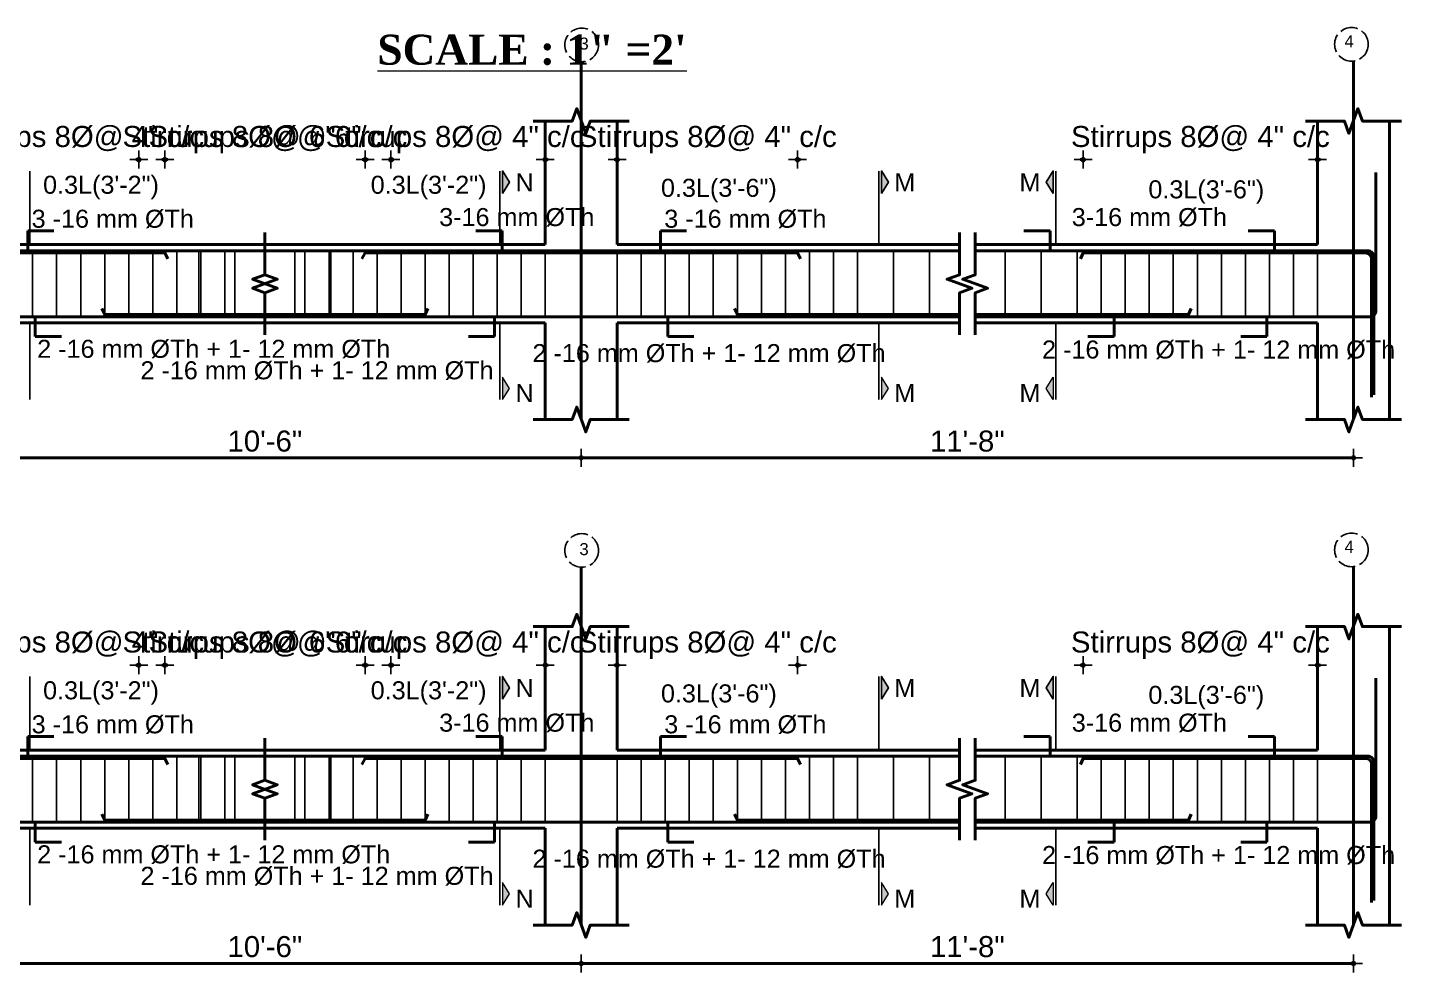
# Model space of a CAD drawing. Header units: inches. Extents: x -4597 to 93300, y -14139 to 5932.
# Drawn here: x 4757.8 to 5215.4, y -9997.4 to -9682.8 of the extents above; entities that cross this region are included whole.
import ezdxf

# ---------------------------------------------------------------- set-up
doc = ezdxf.new("R2010")
doc.units = ezdxf.units.IN
doc.header["$LTSCALE"] = 0.5
doc.header["$MEASUREMENT"] = 0
doc.header["$PDMODE"] = 66
doc.linetypes.add('ACAD_ISO02W100', pattern=[15, 12, -3])
for name, color, linetype, lineweight in [('BAR', 5, 'Continuous', 40), ('HATCH1', 4, 'ACAD_ISO02W100', 13), ('TEXT', 220, 'Continuous', 9), ('wall', 20, 'Continuous', 40)]:
    doc.layers.add(name, color=color, linetype=linetype, lineweight=lineweight)
doc.layers.add('DIMENSION', color=5, linetype='Continuous')
doc.layers.add('STIRRUP', color=10, linetype='Continuous')
doc.styles.add('1.8', font='times.ttf', dxfattribs={"width": 0.8, "height": 6})
doc.styles.add('style1', font='arial.ttf', dxfattribs={"height": 7})
doc.dimstyles.new('1.4', dxfattribs={"dimscale": 0, "dimtxt": 6, "dimasz": 0.5, "dimexe": 2, "dimexo": 9, "dimgap": 2, "dimtad": 1, "dimdec": 0, "dimlfac": 0.5, "dimzin": 3, "dimdsep": 46, "dimlunit": 4, "dimtxsty": '1.8', "dimblk": 'DIM', "dimcen": 3, "dimdle": 3, "dimse1": 1, "dimse2": 1, "dimclrd": 256, "dimclre": 256, "dimclrt": 7, "dimadec": 1, "dimazin": 2, "dimtfac": 1, "dimtdec": 0, "dimtix": 1, "dimtofl": 0, "dimtmove": 2, "dimatfit": 3, "dimldrblk": 'ARW', "dimfxl": 2, "dimfrac": 2, "dimtolj": 2, "dimtzin": 0, "dimarcsym": 0})

# ---------------------------------------------------------------- blocks, each defined once
blk = doc.blocks.new('DIM')
at = {"layer": 'DIMENSION'}
h = blk.add_hatch(color=256, dxfattribs=at)
h.paths.add_polyline_path([(0, 1.28), (0, 0), (1.28, 0, 0.414214)])
h.paths.add_polyline_path([(1.28, 0), (0, 0), (0, -1.28, 0.414214)])
h.paths.add_polyline_path([(0, 0), (-1.28, 0, 0.414214), (0, -1.28)])
h.paths.add_polyline_path([(0, 1.28, 0.414214), (-1.28, 0), (0, 0)])
for p, q in [((-6, 0), (6, 0)), ((0, 6), (0, -6))]:
    blk.add_line(p, q, dxfattribs=at)
blk.add_circle((0, 0), 1.28, dxfattribs=at)
blk = doc.blocks.new('*D697')
at = {"layer": 'Defpoints', "color": 0, "ltscale": 10, "transparency": 16777216}
for p in [(89284.67, 16756.92), (89360.02, 16740.38), (89284.67, 16725.87)]:
    blk.add_point(p, dxfattribs=at)
at = {"layer": 'DIMENSION', "lineweight": -2, "ltscale": 10, "transparency": 16777216}
for p, q in [((89284.17, 16756.92), (89283.67, 16756.92)), ((89360.52, 16756.92), (89361.02, 16756.92))]:
    blk.add_line(p, q, dxfattribs=at)
at = {"layer": 'DIMENSION', "lineweight": -2, "ltscale": 10, "transparency": 16777216, "xscale": 0.5, "yscale": 0.5, "zscale": 0.5}
blk.add_blockref('DIM', (89284.67, 16756.92), dxfattribs=at)
at = {"layer": 'DIMENSION', "lineweight": -2, "ltscale": 10, "transparency": 16777216, "xscale": 0.5, "yscale": 0.5, "zscale": 0.5, "rotation": 180}
blk.add_blockref('DIM', (89360.02, 16756.92), dxfattribs=at)
at = {"layer": 'DIMENSION', "color": 7, "ltscale": 10, "transparency": 16777216, "insert": (89322.35, 16763.58), "char_height": 7, "attachment_point": 5, "style": 'style1'}
blk.add_mtext('\\A2;Stirrups 8%%C@ 6" c/c', dxfattribs=at)
blk = doc.blocks.new('ARW')
at = {"layer": 'DIMENSION'}
blk.add_lwpolyline([(10, 0, 0, 6, 0), (0, 0, 0, 0, 0), (10, 0, 0, 0, 0)], format="xyseb", dxfattribs=at)
blk = doc.blocks.new('*D698')
at = {"layer": 'Defpoints', "color": 0, "ltscale": 10, "transparency": 16777216}
for p in [(89224.67, 16756.92), (89224.67, 16743.38), (89284.67, 16725.87)]:
    blk.add_point(p, dxfattribs=at)
at = {"layer": 'DIMENSION', "lineweight": -2, "ltscale": 10, "transparency": 16777216}
for p, q in [((89224.17, 16756.92), (89223.67, 16756.92)), ((89285.17, 16756.92), (89285.67, 16756.92))]:
    blk.add_line(p, q, dxfattribs=at)
at = {"layer": 'DIMENSION', "lineweight": -2, "ltscale": 10, "transparency": 16777216, "xscale": 0.5, "yscale": 0.5, "zscale": 0.5}
blk.add_blockref('DIM', (89224.67, 16756.92), dxfattribs=at)
at = {"layer": 'DIMENSION', "lineweight": -2, "ltscale": 10, "transparency": 16777216, "xscale": 0.5, "yscale": 0.5, "zscale": 0.5, "rotation": 180}
blk.add_blockref('DIM', (89284.67, 16756.92), dxfattribs=at)
at = {"layer": 'DIMENSION', "color": 7, "ltscale": 10, "transparency": 16777216, "insert": (89254.67, 16763.58), "char_height": 7, "attachment_point": 5, "style": 'style1'}
blk.add_mtext('\\A2;Stirrups 8%%C@ 4" c/c', dxfattribs=at)
blk = doc.blocks.new('*D701')
at = {"layer": 'Defpoints', "color": 0, "ltscale": 10, "transparency": 16777216}
for p in [(89212.67, 16670.42), (89423.38, 16670.42), (89212.67, 16657.61)]:
    blk.add_point(p, dxfattribs=at)
at = {"layer": 'DIMENSION', "lineweight": -2, "ltscale": 10, "transparency": 16777216}
blk.add_line((89422.88, 16657.61), (89213.17, 16657.61), dxfattribs=at)
at = {"layer": 'DIMENSION', "lineweight": -2, "ltscale": 10, "transparency": 16777216, "xscale": 0.5, "yscale": 0.5, "zscale": 0.5, "rotation": 180}
blk.add_blockref('DIM', (89212.67, 16657.61), dxfattribs=at)
at = {"layer": 'DIMENSION', "lineweight": -2, "ltscale": 10, "transparency": 16777216, "xscale": 0.5, "yscale": 0.5, "zscale": 0.5}
blk.add_blockref('DIM', (89423.38, 16657.61), dxfattribs=at)
at = {"layer": 'DIMENSION', "color": 7, "ltscale": 10, "transparency": 16777216, "insert": (89318.02, 16663.19), "char_height": 7, "attachment_point": 5, "style": 'style1'}
blk.add_mtext('\\A2;10\'-6"', dxfattribs=at)
blk = doc.blocks.new('*D703')
at = {"layer": 'Defpoints', "color": 0, "ltscale": 10, "transparency": 16777216}
for p in [(89590.59, 16756.92), (89668.59, 16744.94), (89590.59, 16740.38)]:
    blk.add_point(p, dxfattribs=at)
at = {"layer": 'DIMENSION', "lineweight": -2, "ltscale": 10, "transparency": 16777216}
for p, q in [((89590.09, 16756.92), (89589.59, 16756.92)), ((89669.09, 16756.92), (89669.59, 16756.92))]:
    blk.add_line(p, q, dxfattribs=at)
at = {"layer": 'DIMENSION', "lineweight": -2, "ltscale": 10, "transparency": 16777216, "xscale": 0.5, "yscale": 0.5, "zscale": 0.5}
blk.add_blockref('DIM', (89590.59, 16756.92), dxfattribs=at)
at = {"layer": 'DIMENSION', "lineweight": -2, "ltscale": 10, "transparency": 16777216, "xscale": 0.5, "yscale": 0.5, "zscale": 0.5, "rotation": 180}
blk.add_blockref('DIM', (89668.59, 16756.92), dxfattribs=at)
at = {"layer": 'DIMENSION', "color": 7, "ltscale": 10, "transparency": 16777216, "insert": (89629.59, 16763.58), "char_height": 7, "attachment_point": 5, "style": 'style1'}
blk.add_mtext('\\A2;Stirrups 8%%C@ 4" c/c', dxfattribs=at)
blk = doc.blocks.new('*D704')
at = {"layer": 'Defpoints', "color": 0, "ltscale": 10, "transparency": 16777216}
for p in [(89423.38, 16670.42), (89680.59, 16670.42), (89423.38, 16657.61)]:
    blk.add_point(p, dxfattribs=at)
at = {"layer": 'DIMENSION', "lineweight": -2, "ltscale": 10, "transparency": 16777216}
blk.add_line((89680.09, 16657.61), (89423.88, 16657.61), dxfattribs=at)
at = {"layer": 'DIMENSION', "lineweight": -2, "ltscale": 10, "transparency": 16777216, "xscale": 0.5, "yscale": 0.5, "zscale": 0.5, "rotation": 180}
blk.add_blockref('DIM', (89423.38, 16657.61), dxfattribs=at)
at = {"layer": 'DIMENSION', "lineweight": -2, "ltscale": 10, "transparency": 16777216, "xscale": 0.5, "yscale": 0.5, "zscale": 0.5}
blk.add_blockref('DIM', (89680.59, 16657.61), dxfattribs=at)
at = {"layer": 'DIMENSION', "color": 7, "ltscale": 10, "transparency": 16777216, "insert": (89551.98, 16663.19), "char_height": 7, "attachment_point": 5, "style": 'style1'}
blk.add_mtext('\\A2;11\'-8"', dxfattribs=at)
blk = doc.blocks.new('*D705')
at = {"layer": 'Defpoints', "color": 0, "ltscale": 10, "transparency": 16777216}
for p in [(89351.38, 16756.92), (89276.02, 16740.38), (89351.38, 16725.87)]:
    blk.add_point(p, dxfattribs=at)
at = {"layer": 'DIMENSION', "lineweight": -2, "ltscale": 10, "transparency": 16777216}
for p, q in [((89275.52, 16756.92), (89275.02, 16756.92)), ((89351.88, 16756.92), (89352.38, 16756.92))]:
    blk.add_line(p, q, dxfattribs=at)
at = {"layer": 'DIMENSION', "lineweight": -2, "ltscale": 10, "transparency": 16777216, "xscale": 0.5, "yscale": 0.5, "zscale": 0.5}
blk.add_blockref('DIM', (89276.02, 16756.92), dxfattribs=at)
at = {"layer": 'DIMENSION', "lineweight": -2, "ltscale": 10, "transparency": 16777216, "xscale": 0.5, "yscale": 0.5, "zscale": 0.5, "rotation": 180}
blk.add_blockref('DIM', (89351.38, 16756.92), dxfattribs=at)
at = {"layer": 'DIMENSION', "color": 7, "ltscale": 10, "transparency": 16777216, "insert": (89313.7, 16763.58), "char_height": 7, "attachment_point": 5, "style": 'style1'}
blk.add_mtext('\\A2;Stirrups 8%%C@ 6" c/c', dxfattribs=at)
blk = doc.blocks.new('*D706')
at = {"layer": 'Defpoints', "color": 0, "ltscale": 10, "transparency": 16777216}
for p in [(89411.38, 16756.92), (89411.38, 16743.38), (89351.38, 16725.87)]:
    blk.add_point(p, dxfattribs=at)
at = {"layer": 'DIMENSION', "lineweight": -2, "ltscale": 10, "transparency": 16777216}
for p, q in [((89350.88, 16756.92), (89350.38, 16756.92)), ((89411.88, 16756.92), (89412.38, 16756.92))]:
    blk.add_line(p, q, dxfattribs=at)
at = {"layer": 'DIMENSION', "lineweight": -2, "ltscale": 10, "transparency": 16777216, "xscale": 0.5, "yscale": 0.5, "zscale": 0.5}
blk.add_blockref('DIM', (89351.38, 16756.92), dxfattribs=at)
at = {"layer": 'DIMENSION', "lineweight": -2, "ltscale": 10, "transparency": 16777216, "xscale": 0.5, "yscale": 0.5, "zscale": 0.5, "rotation": 180}
blk.add_blockref('DIM', (89411.38, 16756.92), dxfattribs=at)
at = {"layer": 'DIMENSION', "color": 7, "ltscale": 10, "transparency": 16777216, "insert": (89381.38, 16763.58), "char_height": 7, "attachment_point": 5, "style": 'style1'}
blk.add_mtext('\\A2;Stirrups 8%%C@ 4" c/c', dxfattribs=at)
blk = doc.blocks.new('*D707')
at = {"layer": 'Defpoints', "color": 0, "ltscale": 10, "transparency": 16777216}
for p in [(89435.38, 16756.92), (89435.38, 16743.38), (89495.38, 16725.87)]:
    blk.add_point(p, dxfattribs=at)
at = {"layer": 'DIMENSION', "lineweight": -2, "ltscale": 10, "transparency": 16777216}
for p, q in [((89434.88, 16756.92), (89434.38, 16756.92)), ((89495.88, 16756.92), (89496.38, 16756.92))]:
    blk.add_line(p, q, dxfattribs=at)
at = {"layer": 'DIMENSION', "lineweight": -2, "ltscale": 10, "transparency": 16777216, "xscale": 0.5, "yscale": 0.5, "zscale": 0.5}
blk.add_blockref('DIM', (89435.38, 16756.92), dxfattribs=at)
at = {"layer": 'DIMENSION', "lineweight": -2, "ltscale": 10, "transparency": 16777216, "xscale": 0.5, "yscale": 0.5, "zscale": 0.5, "rotation": 180}
blk.add_blockref('DIM', (89495.38, 16756.92), dxfattribs=at)
at = {"layer": 'DIMENSION', "color": 7, "ltscale": 10, "transparency": 16777216, "insert": (89465.38, 16763.58), "char_height": 7, "attachment_point": 5, "style": 'style1'}
blk.add_mtext('\\A2;Stirrups 8%%C@ 4" c/c', dxfattribs=at)
blk = doc.blocks.new('*D708')
at = {"layer": 'Defpoints', "color": 0, "ltscale": 10, "transparency": 16777216}
for p in [(89284.67, 16925.21), (89360.02, 16908.67), (89284.67, 16894.16)]:
    blk.add_point(p, dxfattribs=at)
at = {"layer": 'DIMENSION', "lineweight": -2, "ltscale": 10, "transparency": 16777216}
for p, q in [((89284.17, 16925.21), (89283.67, 16925.21)), ((89360.52, 16925.21), (89361.02, 16925.21))]:
    blk.add_line(p, q, dxfattribs=at)
at = {"layer": 'DIMENSION', "lineweight": -2, "ltscale": 10, "transparency": 16777216, "xscale": 0.5, "yscale": 0.5, "zscale": 0.5}
blk.add_blockref('DIM', (89284.67, 16925.21), dxfattribs=at)
at = {"layer": 'DIMENSION', "lineweight": -2, "ltscale": 10, "transparency": 16777216, "xscale": 0.5, "yscale": 0.5, "zscale": 0.5, "rotation": 180}
blk.add_blockref('DIM', (89360.02, 16925.21), dxfattribs=at)
at = {"layer": 'DIMENSION', "color": 7, "ltscale": 10, "transparency": 16777216, "insert": (89322.35, 16931.87), "char_height": 7, "attachment_point": 5, "style": 'style1'}
blk.add_mtext('\\A2;Stirrups 8%%C@ 6" c/c', dxfattribs=at)
blk = doc.blocks.new('*D709')
at = {"layer": 'Defpoints', "color": 0, "ltscale": 10, "transparency": 16777216}
for p in [(89224.67, 16925.21), (89224.67, 16911.67), (89284.67, 16894.16)]:
    blk.add_point(p, dxfattribs=at)
at = {"layer": 'DIMENSION', "lineweight": -2, "ltscale": 10, "transparency": 16777216}
for p, q in [((89224.17, 16925.21), (89223.67, 16925.21)), ((89285.17, 16925.21), (89285.67, 16925.21))]:
    blk.add_line(p, q, dxfattribs=at)
at = {"layer": 'DIMENSION', "lineweight": -2, "ltscale": 10, "transparency": 16777216, "xscale": 0.5, "yscale": 0.5, "zscale": 0.5}
blk.add_blockref('DIM', (89224.67, 16925.21), dxfattribs=at)
at = {"layer": 'DIMENSION', "lineweight": -2, "ltscale": 10, "transparency": 16777216, "xscale": 0.5, "yscale": 0.5, "zscale": 0.5, "rotation": 180}
blk.add_blockref('DIM', (89284.67, 16925.21), dxfattribs=at)
at = {"layer": 'DIMENSION', "color": 7, "ltscale": 10, "transparency": 16777216, "insert": (89254.67, 16931.87), "char_height": 7, "attachment_point": 5, "style": 'style1'}
blk.add_mtext('\\A2;Stirrups 8%%C@ 4" c/c', dxfattribs=at)
blk = doc.blocks.new('*D712')
at = {"layer": 'Defpoints', "color": 0, "ltscale": 10, "transparency": 16777216}
for p in [(89212.67, 16838.72), (89423.38, 16838.72), (89212.67, 16825.91)]:
    blk.add_point(p, dxfattribs=at)
at = {"layer": 'DIMENSION', "lineweight": -2, "ltscale": 10, "transparency": 16777216}
blk.add_line((89422.88, 16825.91), (89213.17, 16825.91), dxfattribs=at)
at = {"layer": 'DIMENSION', "lineweight": -2, "ltscale": 10, "transparency": 16777216, "xscale": 0.5, "yscale": 0.5, "zscale": 0.5, "rotation": 180}
blk.add_blockref('DIM', (89212.67, 16825.91), dxfattribs=at)
at = {"layer": 'DIMENSION', "lineweight": -2, "ltscale": 10, "transparency": 16777216, "xscale": 0.5, "yscale": 0.5, "zscale": 0.5}
blk.add_blockref('DIM', (89423.38, 16825.91), dxfattribs=at)
at = {"layer": 'DIMENSION', "color": 7, "ltscale": 10, "transparency": 16777216, "insert": (89318.02, 16831.48), "char_height": 7, "attachment_point": 5, "style": 'style1'}
blk.add_mtext('\\A2;10\'-6"', dxfattribs=at)
blk = doc.blocks.new('*D559')
at = {"layer": 'Defpoints', "color": 0, "ltscale": 10, "transparency": 16777216}
for p in [(89590.59, 16925.21), (89668.59, 16913.24), (89590.59, 16908.67)]:
    blk.add_point(p, dxfattribs=at)
at = {"layer": 'DIMENSION', "lineweight": -2, "ltscale": 10, "transparency": 16777216}
for p, q in [((89590.09, 16925.21), (89589.59, 16925.21)), ((89669.09, 16925.21), (89669.59, 16925.21))]:
    blk.add_line(p, q, dxfattribs=at)
at = {"layer": 'DIMENSION', "lineweight": -2, "ltscale": 10, "transparency": 16777216, "xscale": 0.5, "yscale": 0.5, "zscale": 0.5}
blk.add_blockref('DIM', (89590.59, 16925.21), dxfattribs=at)
at = {"layer": 'DIMENSION', "lineweight": -2, "ltscale": 10, "transparency": 16777216, "xscale": 0.5, "yscale": 0.5, "zscale": 0.5, "rotation": 180}
blk.add_blockref('DIM', (89668.59, 16925.21), dxfattribs=at)
at = {"layer": 'DIMENSION', "color": 7, "ltscale": 10, "transparency": 16777216, "insert": (89629.59, 16931.87), "char_height": 7, "attachment_point": 5, "style": 'style1'}
blk.add_mtext('\\A2;Stirrups 8%%C@ 4" c/c', dxfattribs=at)
blk = doc.blocks.new('*D560')
at = {"layer": 'Defpoints', "color": 0, "ltscale": 10, "transparency": 16777216}
for p in [(89423.38, 16838.72), (89680.59, 16838.72), (89423.38, 16825.91)]:
    blk.add_point(p, dxfattribs=at)
at = {"layer": 'DIMENSION', "lineweight": -2, "ltscale": 10, "transparency": 16777216}
blk.add_line((89680.09, 16825.91), (89423.88, 16825.91), dxfattribs=at)
at = {"layer": 'DIMENSION', "lineweight": -2, "ltscale": 10, "transparency": 16777216, "xscale": 0.5, "yscale": 0.5, "zscale": 0.5, "rotation": 180}
blk.add_blockref('DIM', (89423.38, 16825.91), dxfattribs=at)
at = {"layer": 'DIMENSION', "lineweight": -2, "ltscale": 10, "transparency": 16777216, "xscale": 0.5, "yscale": 0.5, "zscale": 0.5}
blk.add_blockref('DIM', (89680.59, 16825.91), dxfattribs=at)
at = {"layer": 'DIMENSION', "color": 7, "ltscale": 10, "transparency": 16777216, "insert": (89551.98, 16831.48), "char_height": 7, "attachment_point": 5, "style": 'style1'}
blk.add_mtext('\\A2;11\'-8"', dxfattribs=at)
blk = doc.blocks.new('*D561')
at = {"layer": 'Defpoints', "color": 0, "ltscale": 10, "transparency": 16777216}
for p in [(89351.38, 16925.21), (89276.02, 16908.67), (89351.38, 16894.16)]:
    blk.add_point(p, dxfattribs=at)
at = {"layer": 'DIMENSION', "lineweight": -2, "ltscale": 10, "transparency": 16777216}
for p, q in [((89275.52, 16925.21), (89275.02, 16925.21)), ((89351.88, 16925.21), (89352.38, 16925.21))]:
    blk.add_line(p, q, dxfattribs=at)
at = {"layer": 'DIMENSION', "lineweight": -2, "ltscale": 10, "transparency": 16777216, "xscale": 0.5, "yscale": 0.5, "zscale": 0.5}
blk.add_blockref('DIM', (89276.02, 16925.21), dxfattribs=at)
at = {"layer": 'DIMENSION', "lineweight": -2, "ltscale": 10, "transparency": 16777216, "xscale": 0.5, "yscale": 0.5, "zscale": 0.5, "rotation": 180}
blk.add_blockref('DIM', (89351.38, 16925.21), dxfattribs=at)
at = {"layer": 'DIMENSION', "color": 7, "ltscale": 10, "transparency": 16777216, "insert": (89313.7, 16931.87), "char_height": 7, "attachment_point": 5, "style": 'style1'}
blk.add_mtext('\\A2;Stirrups 8%%C@ 6" c/c', dxfattribs=at)
blk = doc.blocks.new('*D562')
at = {"layer": 'Defpoints', "color": 0, "ltscale": 10, "transparency": 16777216}
for p in [(89411.38, 16925.21), (89411.38, 16911.67), (89351.38, 16894.16)]:
    blk.add_point(p, dxfattribs=at)
at = {"layer": 'DIMENSION', "lineweight": -2, "ltscale": 10, "transparency": 16777216}
for p, q in [((89350.88, 16925.21), (89350.38, 16925.21)), ((89411.88, 16925.21), (89412.38, 16925.21))]:
    blk.add_line(p, q, dxfattribs=at)
at = {"layer": 'DIMENSION', "lineweight": -2, "ltscale": 10, "transparency": 16777216, "xscale": 0.5, "yscale": 0.5, "zscale": 0.5}
blk.add_blockref('DIM', (89351.38, 16925.21), dxfattribs=at)
at = {"layer": 'DIMENSION', "lineweight": -2, "ltscale": 10, "transparency": 16777216, "xscale": 0.5, "yscale": 0.5, "zscale": 0.5, "rotation": 180}
blk.add_blockref('DIM', (89411.38, 16925.21), dxfattribs=at)
at = {"layer": 'DIMENSION', "color": 7, "ltscale": 10, "transparency": 16777216, "insert": (89381.38, 16931.87), "char_height": 7, "attachment_point": 5, "style": 'style1'}
blk.add_mtext('\\A2;Stirrups 8%%C@ 4" c/c', dxfattribs=at)
blk = doc.blocks.new('*D563')
at = {"layer": 'Defpoints', "color": 0, "ltscale": 10, "transparency": 16777216}
for p in [(89435.38, 16925.21), (89435.38, 16911.67), (89495.38, 16894.16)]:
    blk.add_point(p, dxfattribs=at)
at = {"layer": 'DIMENSION', "lineweight": -2, "ltscale": 10, "transparency": 16777216}
for p, q in [((89434.88, 16925.21), (89434.38, 16925.21)), ((89495.88, 16925.21), (89496.38, 16925.21))]:
    blk.add_line(p, q, dxfattribs=at)
at = {"layer": 'DIMENSION', "lineweight": -2, "ltscale": 10, "transparency": 16777216, "xscale": 0.5, "yscale": 0.5, "zscale": 0.5}
blk.add_blockref('DIM', (89435.38, 16925.21), dxfattribs=at)
at = {"layer": 'DIMENSION', "lineweight": -2, "ltscale": 10, "transparency": 16777216, "xscale": 0.5, "yscale": 0.5, "zscale": 0.5, "rotation": 180}
blk.add_blockref('DIM', (89495.38, 16925.21), dxfattribs=at)
at = {"layer": 'DIMENSION', "color": 7, "ltscale": 10, "transparency": 16777216, "insert": (89465.38, 16931.87), "char_height": 7, "attachment_point": 5, "style": 'style1'}
blk.add_mtext('\\A2;Stirrups 8%%C@ 4" c/c', dxfattribs=at)
blk = doc.blocks.new('11111')
at = {"layer": 'TEXT', "insert": (88697.53, 17144.42), "char_height": 10, "width": 450.6233, "attachment_point": 1, "style": 'style1'}
blk.add_mtext('{\\fTimes New Roman|b1|i0|c0|p18;\\LSCALE : 1" =2\'}', dxfattribs=at)
blk = doc.blocks.new('1111111')
at = {"layer": 'TEXT', "ltscale": 10}
for points in [[(89397.17, 16921.46), (89397.17, 16913.95), (89399.48, 16917.71)], [(89523.36, 16921.46), (89523.36, 16913.95), (89525.67, 16917.71)], [(89580.6, 16921.46), (89580.6, 16913.95), (89578.29, 16917.71)], [(89397.17, 16845.32), (89397.17, 16852.82), (89399.48, 16849.07)], [(89523.36, 16845.32), (89523.36, 16852.82), (89525.67, 16849.07)], [(89580.6, 16845.32), (89580.6, 16852.82), (89578.29, 16849.07)], [(89397.17, 16753.16), (89397.17, 16745.66), (89399.48, 16749.41)], [(89523.36, 16753.16), (89523.36, 16745.66), (89525.67, 16749.41)], [(89580.6, 16753.16), (89580.6, 16745.66), (89578.29, 16749.41)], [(89397.17, 16677.02), (89397.17, 16684.53), (89399.48, 16680.77)], [(89523.36, 16677.02), (89523.36, 16684.53), (89525.67, 16680.77)], [(89580.6, 16677.02), (89580.6, 16684.53), (89578.29, 16680.77)]]:
    blk.add_hatch(color=256, dxfattribs=at).paths.add_polyline_path(points)
for p, q in [((89423.38, 16938.07), (89423.38, 16958.03)), ((89680.59, 16938.07), (89680.59, 16958.03)), ((89423.38, 16938.07), (89423.38, 16838.72)), ((89680.59, 16938.07), (89680.59, 16838.72)), ((89423.38, 16838.72), (89423.38, 16858.67)), ((89680.59, 16838.72), (89680.59, 16858.67)), ((89423.38, 16769.78), (89423.38, 16789.73)), ((89680.59, 16769.78), (89680.59, 16789.73)), ((89423.38, 16769.78), (89423.38, 16670.42)), ((89680.59, 16769.78), (89680.59, 16670.42)), ((89423.38, 16670.42), (89423.38, 16690.38)), ((89680.59, 16670.42), (89680.59, 16690.38))]:
    blk.add_line(p, q)
at = {"ltscale": 10}
for p, q in [((89411.38, 16896.91), (89411.38, 16938.07)), ((89435.38, 16896.91), (89435.38, 16938.07)), ((89668.59, 16896.91), (89668.59, 16938.07)), ((89692.59, 16870.91), (89692.59, 16938.07)), ((89318.02, 16896.91), (89224.67, 16896.91)), ((89318.02, 16896.91), (89411.38, 16896.91)), ((89549.38, 16896.91), (89435.38, 16896.91)), ((89668.59, 16896.91), (89554.59, 16896.91)), ((89318.02, 16870.91), (89224.67, 16870.91)), ((89318.02, 16870.91), (89411.38, 16870.91)), ((89411.38, 16838.72), (89411.38, 16870.91)), ((89549.38, 16870.91), (89435.38, 16870.91)), ((89435.38, 16838.72), (89435.38, 16870.91)), ((89668.59, 16870.91), (89554.59, 16870.91)), ((89668.59, 16838.72), (89668.59, 16870.91)), ((89692.59, 16838.72), (89692.59, 16870.91)), ((89411.38, 16728.62), (89411.38, 16769.78)), ((89435.38, 16728.62), (89435.38, 16769.78)), ((89668.59, 16728.62), (89668.59, 16769.78)), ((89692.59, 16702.62), (89692.59, 16769.78)), ((89318.02, 16728.62), (89224.67, 16728.62)), ((89318.02, 16728.62), (89411.38, 16728.62)), ((89549.38, 16728.62), (89435.38, 16728.62)), ((89668.59, 16728.62), (89554.59, 16728.62)), ((89318.02, 16702.62), (89224.67, 16702.62)), ((89318.02, 16702.62), (89411.38, 16702.62)), ((89411.38, 16670.42), (89411.38, 16702.62)), ((89549.38, 16702.62), (89435.38, 16702.62)), ((89435.38, 16670.42), (89435.38, 16702.62)), ((89668.59, 16702.62), (89554.59, 16702.62)), ((89668.59, 16670.42), (89668.59, 16702.62)), ((89692.59, 16670.42), (89692.59, 16702.62))]:
    blk.add_line(p, q, dxfattribs=at)
at = {"linetype": 'Continuous', "ltscale": 10}
for points in [[(89439.38, 16938.07), (89426.38, 16938.07), (89424.88, 16933.95), (89421.88, 16942.2), (89420.38, 16938.07), (89407.38, 16938.07)], [(89664.59, 16938.07), (89677.59, 16938.07), (89679.09, 16933.95), (89682.09, 16942.2), (89683.59, 16938.07), (89696.59, 16938.07)], [(89318.02, 16900.91), (89318.02, 16886.91), (89313.9, 16885.41), (89322.14, 16882.41), (89318.02, 16880.91), (89318.02, 16866.91)], [(89318.02, 16900.91), (89318.02, 16886.91), (89313.9, 16885.41), (89322.14, 16882.41), (89318.02, 16880.91), (89318.02, 16866.91)], [(89318.02, 16900.91), (89318.02, 16886.91), (89322.14, 16885.41), (89313.9, 16882.41), (89318.02, 16880.91), (89318.02, 16866.91)], [(89318.02, 16900.91), (89318.02, 16886.91), (89322.14, 16885.41), (89313.9, 16882.41), (89318.02, 16880.91), (89318.02, 16866.91)], [(89549.38, 16900.91), (89549.38, 16886.91), (89545.25, 16885.41), (89553.5, 16882.41), (89549.38, 16880.91), (89549.38, 16866.91)], [(89554.59, 16900.91), (89554.59, 16886.91), (89550.47, 16885.41), (89558.71, 16882.41), (89554.59, 16880.91), (89554.59, 16866.91)], [(89439.38, 16838.72), (89426.38, 16838.72), (89424.88, 16834.6), (89421.88, 16842.84), (89420.38, 16838.72), (89407.38, 16838.72)], [(89664.59, 16838.72), (89677.59, 16838.72), (89679.09, 16834.6), (89682.09, 16842.84), (89683.59, 16838.72), (89696.59, 16838.72)], [(89439.38, 16769.78), (89426.38, 16769.78), (89424.88, 16765.66), (89421.88, 16773.9), (89420.38, 16769.78), (89407.38, 16769.78)], [(89664.59, 16769.78), (89677.59, 16769.78), (89679.09, 16765.66), (89682.09, 16773.9), (89683.59, 16769.78), (89696.59, 16769.78)], [(89318.02, 16732.62), (89318.02, 16718.62), (89313.9, 16717.12), (89322.14, 16714.12), (89318.02, 16712.62), (89318.02, 16698.62)], [(89318.02, 16732.62), (89318.02, 16718.62), (89313.9, 16717.12), (89322.14, 16714.12), (89318.02, 16712.62), (89318.02, 16698.62)], [(89318.02, 16732.62), (89318.02, 16718.62), (89322.14, 16717.12), (89313.9, 16714.12), (89318.02, 16712.62), (89318.02, 16698.62)], [(89318.02, 16732.62), (89318.02, 16718.62), (89322.14, 16717.12), (89313.9, 16714.12), (89318.02, 16712.62), (89318.02, 16698.62)], [(89549.38, 16732.62), (89549.38, 16718.62), (89545.25, 16717.12), (89553.5, 16714.12), (89549.38, 16712.62), (89549.38, 16698.62)], [(89554.59, 16732.62), (89554.59, 16718.62), (89550.47, 16717.12), (89558.71, 16714.12), (89554.59, 16712.62), (89554.59, 16698.62)], [(89439.38, 16670.42), (89426.38, 16670.42), (89424.88, 16666.3), (89421.88, 16674.55), (89420.38, 16670.42), (89407.38, 16670.42)], [(89664.59, 16670.42), (89677.59, 16670.42), (89679.09, 16666.3), (89682.09, 16674.55), (89683.59, 16670.42), (89696.59, 16670.42)]]:
    blk.add_lwpolyline(points, dxfattribs=at)
at = {"layer": 'BAR', "ltscale": 10}
for p, q in [((89212.67, 16894.91), (89318.02, 16894.91)), ((89423.38, 16894.91), (89318.02, 16894.91)), ((89423.38, 16894.91), (89549.38, 16894.91)), ((89212.67, 16872.91), (89318.02, 16872.91)), ((89423.38, 16872.91), (89318.02, 16872.91)), ((89423.38, 16872.91), (89549.38, 16872.91)), ((89212.67, 16726.62), (89318.02, 16726.62)), ((89423.38, 16726.62), (89318.02, 16726.62)), ((89423.38, 16726.62), (89549.38, 16726.62)), ((89212.67, 16704.62), (89318.02, 16704.62)), ((89423.38, 16704.62), (89318.02, 16704.62)), ((89423.38, 16704.62), (89549.38, 16704.62))]:
    blk.add_line(p, q, dxfattribs=at)
for points in [[(89668.59, 16872.91), (89686.08, 16872.91, 0.414214), (89688.09, 16874.92), (89688.09, 16920.91)], [(89687.34, 16846.91), (89687.34, 16892.89, 0.414214), (89685.33, 16894.91), (89668.59, 16894.91)], [(89686.59, 16846.16), (89686.59, 16892.14, 0.414214), (89684.58, 16894.16), (89668.59, 16894.16)], [(89668.59, 16704.62), (89686.08, 16704.62, 0.414214), (89688.09, 16706.63), (89688.09, 16752.62)], [(89687.34, 16678.62), (89687.34, 16724.6, 0.414214), (89685.33, 16726.62), (89668.59, 16726.62)], [(89686.59, 16677.87), (89686.59, 16723.85, 0.414214), (89684.58, 16725.87), (89668.59, 16725.87)]]:
    blk.add_lwpolyline(points, format="xyb", dxfattribs=at)
for points in [[(89285.72, 16892.16), (89284.67, 16894.16), (89212.67, 16894.16)], [(89350.33, 16892.16), (89351.38, 16894.16), (89423.38, 16894.16)], [(89496.42, 16892.16), (89495.38, 16894.16), (89423.38, 16894.16)], [(89680.59, 16894.91), (89554.59, 16894.91)], [(89680.59, 16894.16), (89590.59, 16894.16), (89589.64, 16892.16)], [(89263.72, 16875.66), (89264.67, 16873.66), (89318.02, 16873.66)], [(89372.33, 16875.66), (89371.38, 16873.66), (89318.02, 16873.66)], [(89474.42, 16875.66), (89475.38, 16873.66), (89549.38, 16873.66)], [(89626.55, 16875.66), (89625.59, 16873.66), (89554.59, 16873.66)], [(89554.59, 16872.91), (89680.59, 16872.91)], [(89285.72, 16723.87), (89284.67, 16725.87), (89212.67, 16725.87)], [(89350.33, 16723.87), (89351.38, 16725.87), (89423.38, 16725.87)], [(89496.42, 16723.87), (89495.38, 16725.87), (89423.38, 16725.87)], [(89680.59, 16726.62), (89554.59, 16726.62)], [(89680.59, 16725.87), (89590.59, 16725.87), (89589.64, 16723.87)], [(89263.72, 16707.37), (89264.67, 16705.37), (89318.02, 16705.37)], [(89372.33, 16707.37), (89371.38, 16705.37), (89318.02, 16705.37)], [(89474.42, 16707.37), (89475.38, 16705.37), (89549.38, 16705.37)], [(89626.55, 16707.37), (89625.59, 16705.37), (89554.59, 16705.37)], [(89554.59, 16704.62), (89680.59, 16704.62)]]:
    blk.add_lwpolyline(points, dxfattribs=at)
at = {"layer": 'DIMENSION', "ltscale": 10}
for p, q in [((89239.73, 16896.91), (89239.73, 16921.41)), ((89396.32, 16896.91), (89396.32, 16921.41)), ((89522.51, 16896.91), (89522.51, 16921.41)), ((89581.46, 16896.91), (89581.46, 16921.41)), ((89239.73, 16845.37), (89239.73, 16870.91)), ((89396.32, 16845.37), (89396.32, 16870.91)), ((89522.51, 16845.37), (89522.51, 16870.91)), ((89581.46, 16845.37), (89581.46, 16870.91)), ((89239.73, 16728.62), (89239.73, 16753.11)), ((89396.32, 16728.62), (89396.32, 16753.11)), ((89522.51, 16728.62), (89522.51, 16753.11)), ((89581.46, 16728.62), (89581.46, 16753.11)), ((89239.73, 16677.07), (89239.73, 16702.62)), ((89396.32, 16677.07), (89396.32, 16702.62)), ((89522.51, 16677.07), (89522.51, 16702.62)), ((89581.46, 16677.07), (89581.46, 16702.62))]:
    blk.add_line(p, q, dxfattribs=at)
for points in [[(89397.17, 16913.95), (89397.17, 16921.46), (89399.48, 16917.71), (89397.17, 16913.95)], [(89523.36, 16913.95), (89523.36, 16921.46), (89525.67, 16917.71), (89523.36, 16913.95)], [(89580.6, 16913.95), (89580.6, 16921.46), (89578.29, 16917.71), (89580.6, 16913.95)], [(89397.17, 16745.66), (89397.17, 16753.16), (89399.48, 16749.41), (89397.17, 16745.66)], [(89523.36, 16745.66), (89523.36, 16753.16), (89525.67, 16749.41), (89523.36, 16745.66)], [(89580.6, 16745.66), (89580.6, 16753.16), (89578.29, 16749.41), (89580.6, 16745.66)]]:
    blk.add_lwpolyline(points, dxfattribs=at)
at = {"layer": 'HATCH1', "lineweight": 25}
for centre in [(89423.54, 16963.4), (89679.91, 16963.6), (89423.54, 16795.11), (89679.91, 16795.31)]:
    blk.add_circle(centre, 5.6, dxfattribs=at)
at = {"layer": 'STIRRUP'}
for p, q in [((89240.67, 16895.31), (89240.67, 16872.51)), ((89248.67, 16895.31), (89248.67, 16872.51)), ((89256.67, 16895.31), (89256.67, 16872.51)), ((89264.67, 16895.31), (89264.67, 16872.51)), ((89272.67, 16895.31), (89272.67, 16872.51)), ((89280.67, 16895.31), (89280.67, 16872.51)), ((89288.67, 16895.31), (89288.67, 16872.51)), ((89296.02, 16895.31), (89296.02, 16872.51)), ((89296.67, 16895.31), (89296.67, 16872.51)), ((89304.67, 16895.31), (89304.67, 16872.51)), ((89308.02, 16895.31), (89308.02, 16872.51)), ((89328.02, 16895.31), (89328.02, 16872.51)), ((89331.38, 16895.31), (89331.38, 16872.51)), ((89339.38, 16895.31), (89339.38, 16872.51)), ((89340.02, 16895.31), (89340.02, 16872.51)), ((89347.38, 16895.31), (89347.38, 16872.51)), ((89355.38, 16895.31), (89355.38, 16872.51)), ((89363.38, 16895.31), (89363.38, 16872.51)), ((89371.38, 16895.31), (89371.38, 16872.51)), ((89379.38, 16895.31), (89379.38, 16872.51)), ((89387.38, 16895.31), (89387.38, 16872.51)), ((89395.38, 16895.31), (89395.38, 16872.51)), ((89403.38, 16895.31), (89403.38, 16872.51)), ((89411.38, 16895.31), (89411.38, 16872.51)), ((89435.38, 16895.31), (89435.38, 16872.51)), ((89443.38, 16895.31), (89443.38, 16872.51)), ((89451.38, 16895.31), (89451.38, 16872.51)), ((89459.38, 16895.31), (89459.38, 16872.51)), ((89467.38, 16895.31), (89467.38, 16872.51)), ((89475.38, 16895.31), (89475.38, 16872.51)), ((89483.38, 16895.31), (89483.38, 16872.51)), ((89491.38, 16895.31), (89491.38, 16872.51)), ((89499.38, 16895.31), (89499.38, 16872.51)), ((89507.38, 16895.31), (89507.38, 16872.51)), ((89515.38, 16895.31), (89515.38, 16872.51)), ((89527.38, 16895.31), (89527.38, 16872.51)), ((89539.38, 16895.31), (89539.38, 16872.51)), ((89564.59, 16895.31), (89564.59, 16872.51)), ((89576.59, 16895.31), (89576.59, 16872.51)), ((89588.59, 16895.31), (89588.59, 16872.51)), ((89596.59, 16895.31), (89596.59, 16872.51)), ((89604.59, 16895.31), (89604.59, 16872.51)), ((89612.59, 16895.31), (89612.59, 16872.51)), ((89620.59, 16895.31), (89620.59, 16872.51)), ((89628.59, 16895.31), (89628.59, 16872.51)), ((89636.59, 16895.31), (89636.59, 16872.51)), ((89644.59, 16895.31), (89644.59, 16872.51)), ((89652.59, 16895.31), (89652.59, 16872.51)), ((89660.59, 16895.31), (89660.59, 16872.51)), ((89668.59, 16895.31), (89668.59, 16872.51)), ((89240.67, 16727.02), (89240.67, 16704.22)), ((89248.67, 16727.02), (89248.67, 16704.22)), ((89256.67, 16727.02), (89256.67, 16704.22)), ((89264.67, 16727.02), (89264.67, 16704.22)), ((89272.67, 16727.02), (89272.67, 16704.22)), ((89280.67, 16727.02), (89280.67, 16704.22)), ((89288.67, 16727.02), (89288.67, 16704.22)), ((89296.02, 16727.02), (89296.02, 16704.22)), ((89296.67, 16727.02), (89296.67, 16704.22)), ((89304.67, 16727.02), (89304.67, 16704.22)), ((89308.02, 16727.02), (89308.02, 16704.22)), ((89328.02, 16727.02), (89328.02, 16704.22)), ((89331.38, 16727.02), (89331.38, 16704.22)), ((89339.38, 16727.02), (89339.38, 16704.22)), ((89340.02, 16727.02), (89340.02, 16704.22)), ((89347.38, 16727.02), (89347.38, 16704.22)), ((89355.38, 16727.02), (89355.38, 16704.22)), ((89363.38, 16727.02), (89363.38, 16704.22)), ((89371.38, 16727.02), (89371.38, 16704.22)), ((89379.38, 16727.02), (89379.38, 16704.22)), ((89387.38, 16727.02), (89387.38, 16704.22)), ((89395.38, 16727.02), (89395.38, 16704.22)), ((89403.38, 16727.02), (89403.38, 16704.22)), ((89411.38, 16727.02), (89411.38, 16704.22)), ((89435.38, 16727.02), (89435.38, 16704.22)), ((89443.38, 16727.02), (89443.38, 16704.22)), ((89451.38, 16727.02), (89451.38, 16704.22)), ((89459.38, 16727.02), (89459.38, 16704.22)), ((89467.38, 16727.02), (89467.38, 16704.22)), ((89475.38, 16727.02), (89475.38, 16704.22)), ((89483.38, 16727.02), (89483.38, 16704.22)), ((89491.38, 16727.02), (89491.38, 16704.22)), ((89499.38, 16727.02), (89499.38, 16704.22)), ((89507.38, 16727.02), (89507.38, 16704.22)), ((89515.38, 16727.02), (89515.38, 16704.22)), ((89527.38, 16727.02), (89527.38, 16704.22)), ((89539.38, 16727.02), (89539.38, 16704.22)), ((89564.59, 16727.02), (89564.59, 16704.22)), ((89576.59, 16727.02), (89576.59, 16704.22)), ((89588.59, 16727.02), (89588.59, 16704.22)), ((89596.59, 16727.02), (89596.59, 16704.22)), ((89604.59, 16727.02), (89604.59, 16704.22)), ((89612.59, 16727.02), (89612.59, 16704.22)), ((89620.59, 16727.02), (89620.59, 16704.22)), ((89628.59, 16727.02), (89628.59, 16704.22)), ((89636.59, 16727.02), (89636.59, 16704.22)), ((89644.59, 16727.02), (89644.59, 16704.22)), ((89652.59, 16727.02), (89652.59, 16704.22)), ((89660.59, 16727.02), (89660.59, 16704.22)), ((89668.59, 16727.02), (89668.59, 16704.22))]:
    blk.add_line(p, q, dxfattribs=at)
at = {"layer": 'TEXT', "ltscale": 10}
for points in [[(89397.17, 16852.82), (89397.17, 16845.32), (89399.48, 16849.07), (89397.17, 16852.82)], [(89523.36, 16852.82), (89523.36, 16845.32), (89525.67, 16849.07), (89523.36, 16852.82)], [(89580.6, 16852.82), (89580.6, 16845.32), (89578.29, 16849.07), (89580.6, 16852.82)], [(89397.17, 16684.53), (89397.17, 16677.02), (89399.48, 16680.77), (89397.17, 16684.53)], [(89523.36, 16684.53), (89523.36, 16677.02), (89525.67, 16680.77), (89523.36, 16684.53)], [(89580.6, 16684.53), (89580.6, 16677.02), (89578.29, 16680.77), (89580.6, 16684.53)]]:
    blk.add_lwpolyline(points, dxfattribs=at)
at = {"layer": 'HATCH1', "lineweight": 25, "style": 'style1'}
for s, p in [('3', (89422.77, 16961.85)), ('4', (89677.59, 16962.61)), ('3', (89422.77, 16793.56)), ('4', (89677.59, 16794.32))]:
    blk.add_text(s, height=4, dxfattribs=at).set_placement(p)
at = {"layer": 'TEXT', "style": 'style1'}
for s, p in [('0.3L(3\'-2")', (89244.15, 16913.85)), ('0.3L(3\'-2")', (89353.26, 16913.85)), ('0.3L(3\'-6")', (89449.94, 16912.83)), ('0.3L(3\'-6")', (89612.28, 16912.33)), ('0.3L(3\'-2")', (89244.15, 16745.56)), ('0.3L(3\'-2")', (89353.26, 16745.56)), ('0.3L(3\'-6")', (89449.94, 16744.53)), ('0.3L(3\'-6")', (89612.28, 16744.04))]:
    blk.add_text(s, height=6, dxfattribs=at).set_placement(p)
at = {"layer": 'TEXT', "ltscale": 10, "style": 'style1'}
for s, p in [('N', (89401.48, 16914.62)), ('M', (89527.67, 16914.62)), ('M', (89569.33, 16914.62)), ('3 -16 mm %%CTh ', (89240.34, 16902.54)), ('3-16 mm %%CTh', (89376.07, 16903.09)), ('3 -16 mm %%CTh ', (89451.04, 16902.54)), ('3-16 mm %%CTh', (89586.77, 16903.09)), ('2 -16 mm %%CTh + 1- 12 mm %%CTh', (89242.18, 16859.24)), ('2 -16 mm %%CTh + 1- 12 mm %%CTh', (89407.15, 16857.81)), ('2 -16 mm %%CTh + 1- 12 mm %%CTh', (89576.87, 16859.01)), ('2 -16 mm %%CTh + 1- 12 mm %%CTh', (89276.58, 16852.09)), ('N', (89401.48, 16844.49)), ('M', (89527.67, 16844.49)), ('M', (89569.33, 16844.49)), ('N', (89401.48, 16746.32)), ('M', (89527.67, 16746.32)), ('M', (89569.33, 16746.32)), ('3 -16 mm %%CTh ', (89240.34, 16734.24)), ('3-16 mm %%CTh', (89376.07, 16734.79)), ('3 -16 mm %%CTh ', (89451.04, 16734.24)), ('3-16 mm %%CTh', (89586.77, 16734.79)), ('2 -16 mm %%CTh + 1- 12 mm %%CTh', (89242.18, 16690.95)), ('2 -16 mm %%CTh + 1- 12 mm %%CTh', (89407.15, 16689.51)), ('2 -16 mm %%CTh + 1- 12 mm %%CTh', (89576.87, 16690.72)), ('2 -16 mm %%CTh + 1- 12 mm %%CTh', (89276.58, 16683.8)), ('N', (89401.48, 16676.2)), ('M', (89527.67, 16676.2)), ('M', (89569.33, 16676.2))]:
    blk.add_text(s, height=6, dxfattribs=at).set_placement(p)
at = {"layer": 'DIMENSION', "ltscale": 10}
for base, p1, p2, text, picture, middle in [((89224.67, 16925.21), (89284.67, 16894.16), (89224.67, 16911.67), 'Stirrups 8%%C@ 4" c/c', '*D709', (89254.67, 16931.87)), ((89284.67, 16925.21), (89360.02, 16908.67), (89284.67, 16894.16), 'Stirrups 8%%C@ 6" c/c', '*D708', (89322.35, 16931.87)), ((89435.38, 16925.21), (89495.38, 16894.16), (89435.38, 16911.67), 'Stirrups 8%%C@ 4" c/c', '*D563', (89465.38, 16931.87)), ((89590.59, 16925.21), (89668.59, 16913.24), (89590.59, 16908.67), 'Stirrups 8%%C@ 4" c/c', '*D559', (89629.59, 16931.87)), ((89212.67, 16825.91), (89423.38, 16838.72), (89212.67, 16838.72), '10\'-6"', '*D712', (89318.02, 16831.48)), ((89423.38, 16825.91), (89680.59, 16838.72), (89423.38, 16838.72), '11\'-8"', '*D560', (89551.98, 16831.48)), ((89224.67, 16756.92), (89284.67, 16725.87), (89224.67, 16743.38), 'Stirrups 8%%C@ 4" c/c', '*D698', (89254.67, 16763.58)), ((89284.67, 16756.92), (89360.02, 16740.38), (89284.67, 16725.87), 'Stirrups 8%%C@ 6" c/c', '*D697', (89322.35, 16763.58)), ((89435.38, 16756.92), (89495.38, 16725.87), (89435.38, 16743.38), 'Stirrups 8%%C@ 4" c/c', '*D707', (89465.38, 16763.58)), ((89590.59, 16756.92), (89668.59, 16744.94), (89590.59, 16740.38), 'Stirrups 8%%C@ 4" c/c', '*D703', (89629.59, 16763.58)), ((89212.67, 16657.61), (89423.38, 16670.42), (89212.67, 16670.42), '10\'-6"', '*D701', (89318.02, 16663.19)), ((89423.38, 16657.61), (89680.59, 16670.42), (89423.38, 16670.42), '11\'-8"', '*D704', (89551.98, 16663.19))]:
    dim = blk.add_linear_dim(base=base, p1=p1, p2=p2, angle=180, text=text, dimstyle='1.4', override={"dimscale": 1, "dimtxsty": 'style1'}, dxfattribs=at)
    dim.commit()
    dim.dimension.update_dxf_attribs({"geometry": picture, "text_midpoint": middle})
for base, p1, p2, text, picture, middle in [((89351.38, 16925.21), (89276.02, 16908.67), (89351.38, 16894.16), 'Stirrups 8%%C@ 6" c/c', '*D561', (89313.7, 16931.87)), ((89411.38, 16925.21), (89351.38, 16894.16), (89411.38, 16911.67), 'Stirrups 8%%C@ 4" c/c', '*D562', (89381.38, 16931.87)), ((89351.38, 16756.92), (89276.02, 16740.38), (89351.38, 16725.87), 'Stirrups 8%%C@ 6" c/c', '*D705', (89313.7, 16763.58)), ((89411.38, 16756.92), (89351.38, 16725.87), (89411.38, 16743.38), 'Stirrups 8%%C@ 4" c/c', '*D706', (89381.38, 16763.58))]:
    dim = blk.add_linear_dim(base=base, p1=p1, p2=p2, text=text, dimstyle='1.4', override={"dimscale": 1, "dimtxsty": 'style1'}, dxfattribs=at)
    dim.commit()
    dim.dimension.update_dxf_attribs({"geometry": picture, "text_midpoint": middle})
for points in [[(89239.03, 16895.31), (89239.03, 16901.52), (89247.75, 16901.52)], [(89397.02, 16895.31), (89397.02, 16901.52), (89388.3, 16901.52)], [(89449.73, 16895.31), (89449.73, 16901.52), (89458.45, 16901.52)], [(89579.56, 16895.31), (89579.56, 16901.52), (89570.84, 16901.52)], [(89654.24, 16895.31), (89654.24, 16901.52), (89645.52, 16901.52)], [(89241.51, 16872.51), (89241.51, 16866.3), (89250.23, 16866.3)], [(89394.54, 16872.51), (89394.54, 16866.3), (89385.82, 16866.3)], [(89452.21, 16872.51), (89452.21, 16866.3), (89460.93, 16866.3)], [(89600.83, 16872.51), (89600.83, 16866.3), (89592.11, 16866.3)], [(89651.75, 16872.51), (89651.75, 16866.3), (89643.03, 16866.3)], [(89239.03, 16727.02), (89239.03, 16733.22), (89247.75, 16733.22)], [(89397.02, 16727.02), (89397.02, 16733.22), (89388.3, 16733.22)], [(89449.73, 16727.02), (89449.73, 16733.22), (89458.45, 16733.22)], [(89579.56, 16727.02), (89579.56, 16733.22), (89570.84, 16733.22)], [(89654.24, 16727.02), (89654.24, 16733.22), (89645.52, 16733.22)], [(89241.51, 16704.22), (89241.51, 16698.01), (89250.23, 16698.01)], [(89394.54, 16704.22), (89394.54, 16698.01), (89385.82, 16698.01)], [(89452.21, 16704.22), (89452.21, 16698.01), (89460.93, 16698.01)], [(89600.83, 16704.22), (89600.83, 16698.01), (89592.11, 16698.01)], [(89651.75, 16704.22), (89651.75, 16698.01), (89643.03, 16698.01)]]:
    blk.add_leader(points, dimstyle='1.4', override={"dimscale": 1, "dimtxsty": 'style1'}, dxfattribs=at)

msp = doc.modelspace()

# ---------------------------------------------------------------- block references
at = {"layer": 'wall', "linetype": 'ByBlock'}
for name, p in [('1111111', (-84481.17, -26652.04)), ('11111', (-83823.21, -26829.64))]:
    msp.add_blockref(name, p, dxfattribs=at)

doc.saveas('drawing.dxf')
